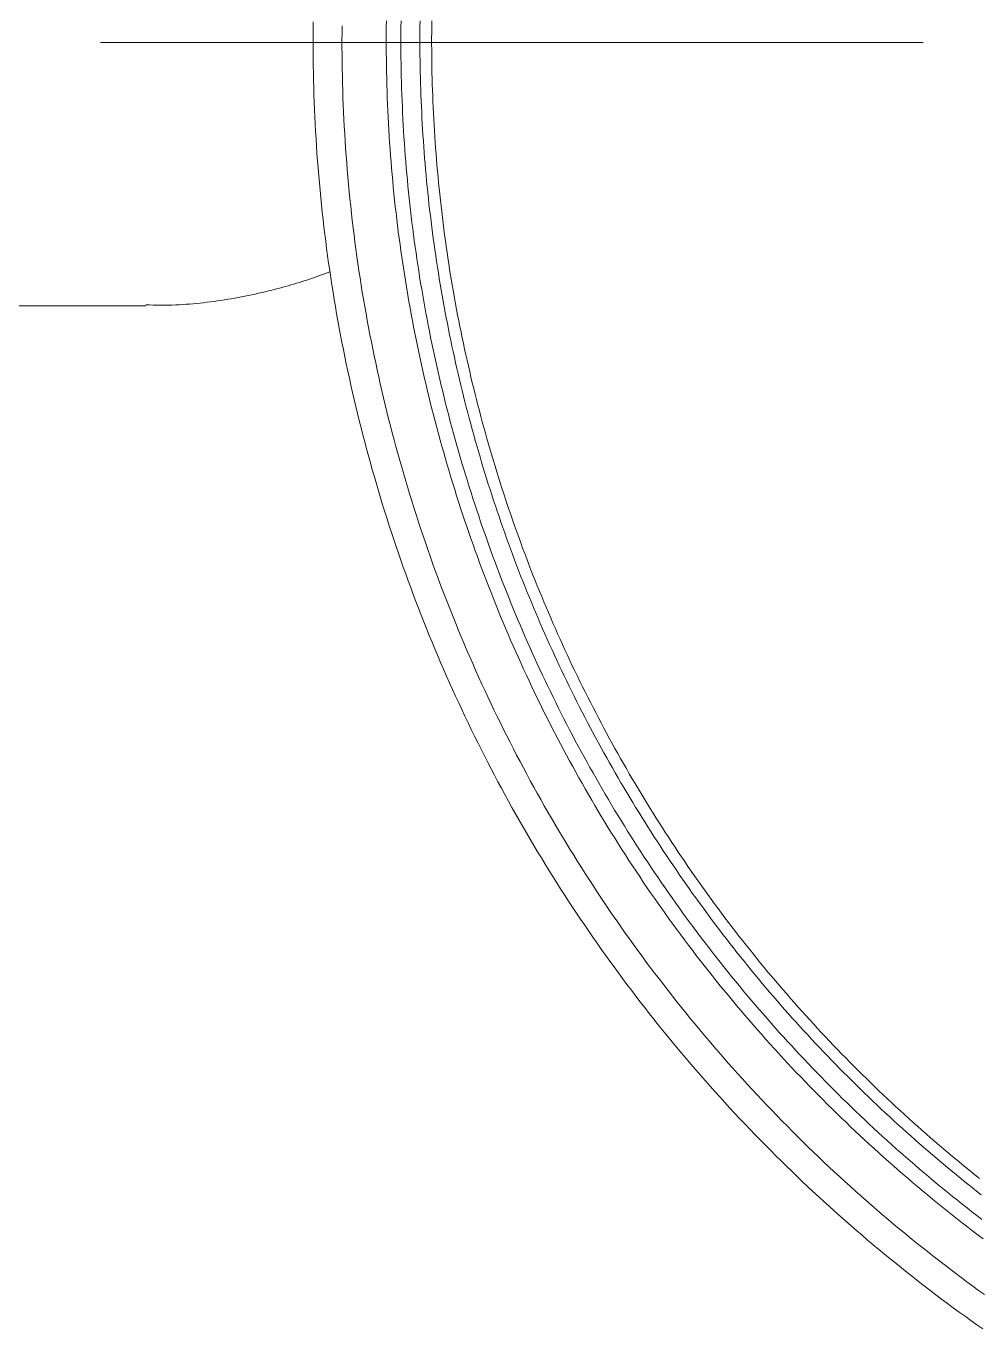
# Model space of a CAD drawing. Header units: millimetres. Extents: x 2029 to 2623, y -1230 to -810.
# Drawn here: x 2179.41 to 2193.89, y -1128.1 to -1108.3 of the extents above; entities that cross this region are included whole.
import ezdxf

# ---------------------------------------------------------------- set-up
doc = ezdxf.new("R2010")
doc.units = ezdxf.units.MM
doc.header["$LTSCALE"] = 10
doc.linetypes.add('CENTER', pattern=[2, 1.25, -0.25, 0.25, -0.25])
for name, color, linetype in [('00_COMPONENTS', 7, 'Continuous'), ('CENTER', 1, 'CENTER'), ('DWG', 7, 'Continuous')]:
    doc.layers.add(name, color=color, linetype=linetype)

msp = doc.modelspace()

# ---------------------------------------------------------------- linework, layer by layer
at = {"layer": '00_COMPONENTS', "lineweight": 5}
msp.add_line((2181.227, -1112.551), (2179.409, -1112.551), dxfattribs=at)
for points in [[(2193.947, -1128.103), (2193.856, -1128.039), (2193.766, -1127.975), (2193.676, -1127.911), (2193.587, -1127.846), (2193.497, -1127.78), (2193.408, -1127.715), (2193.32, -1127.648), (2193.231, -1127.582), (2193.143, -1127.515), (2193.056, -1127.448), (2192.968, -1127.38), (2192.881, -1127.312), (2192.794, -1127.243), (2192.708, -1127.174), (2192.622, -1127.104), (2192.536, -1127.035), (2192.45, -1126.964), (2192.365, -1126.894), (2192.28, -1126.823), (2192.195, -1126.751), (2192.111, -1126.679), (2192.027, -1126.607), (2191.943, -1126.534), (2191.859, -1126.461), (2191.776, -1126.387), (2191.693, -1126.313), (2191.611, -1126.239), (2191.529, -1126.164), (2191.447, -1126.089), (2191.365, -1126.013), (2191.284, -1125.937), (2191.203, -1125.86), (2191.122, -1125.783), (2191.042, -1125.706), (2190.962, -1125.628), (2190.882, -1125.55), (2190.802, -1125.471), (2190.723, -1125.392), (2190.645, -1125.312), (2190.566, -1125.232), (2190.488, -1125.152), (2190.41, -1125.071), (2190.333, -1124.99), (2190.256, -1124.909), (2190.179, -1124.827), (2190.103, -1124.745), (2190.028, -1124.663), (2189.953, -1124.58), (2189.878, -1124.498), (2189.803, -1124.414), (2189.73, -1124.331), (2189.656, -1124.247), (2189.583, -1124.163), (2189.511, -1124.079), (2189.438, -1123.994), (2189.367, -1123.909), (2189.295, -1123.824), (2189.225, -1123.739), (2189.154, -1123.653), (2189.084, -1123.567), (2189.015, -1123.48), (2188.945, -1123.394), (2188.877, -1123.307), (2188.808, -1123.219), (2188.741, -1123.132), (2188.673, -1123.044), (2188.606, -1122.956), (2188.539, -1122.867), (2188.473, -1122.779), (2188.408, -1122.69), (2188.342, -1122.6), (2188.277, -1122.511), (2188.213, -1122.421), (2188.149, -1122.331), (2188.085, -1122.24), (2188.022, -1122.15), (2187.959, -1122.059), (2187.897, -1121.967), (2187.835, -1121.876), (2187.773, -1121.784), (2187.712, -1121.691), (2187.652, -1121.599), (2187.591, -1121.506), (2187.531, -1121.413), (2187.472, -1121.32), (2187.413, -1121.226), (2187.354, -1121.132), (2187.296, -1121.038), (2187.239, -1120.944), (2187.181, -1120.849), (2187.124, -1120.754), (2187.068, -1120.658), (2187.012, -1120.563), (2186.956, -1120.467), (2186.901, -1120.37), (2186.847, -1120.274), (2186.792, -1120.177), (2186.738, -1120.08), (2186.685, -1119.982), (2186.632, -1119.885), (2186.579, -1119.787), (2186.527, -1119.688), (2186.475, -1119.59), (2186.424, -1119.491), (2186.373, -1119.392), (2186.323, -1119.292), (2186.273, -1119.192), (2186.223, -1119.092), (2186.174, -1118.992), (2186.126, -1118.891), (2186.077, -1118.79), (2186.029, -1118.689), (2185.982, -1118.587), (2185.935, -1118.485), (2185.889, -1118.383), (2185.843, -1118.281), (2185.797, -1118.179), (2185.753, -1118.076), (2185.708, -1117.974), (2185.664, -1117.871), (2185.621, -1117.768), (2185.578, -1117.665), (2185.536, -1117.562), (2185.494, -1117.459), (2185.453, -1117.355), (2185.412, -1117.252), (2185.372, -1117.148), (2185.332, -1117.044), (2185.293, -1116.94), (2185.254, -1116.836), (2185.215, -1116.732), (2185.178, -1116.628), (2185.14, -1116.523), (2185.104, -1116.419), (2185.067, -1116.314), (2185.031, -1116.209), (2184.996, -1116.104), (2184.961, -1115.999), (2184.927, -1115.894), (2184.893, -1115.788), (2184.86, -1115.683), (2184.827, -1115.577), (2184.795, -1115.471), (2184.763, -1115.365), (2184.732, -1115.259), (2184.701, -1115.153), (2184.67, -1115.047), (2184.641, -1114.94), (2184.611, -1114.833), (2184.582, -1114.727), (2184.554, -1114.62), (2184.526, -1114.513), (2184.499, -1114.406), (2184.472, -1114.298), (2184.446, -1114.191), (2184.42, -1114.083), (2184.394, -1113.976), (2184.369, -1113.868), (2184.345, -1113.76), (2184.321, -1113.652), (2184.298, -1113.544), (2184.275, -1113.435), (2184.252, -1113.327), (2184.23, -1113.218), (2184.209, -1113.109), (2184.188, -1113), (2184.168, -1112.891), (2184.148, -1112.782), (2184.128, -1112.673), (2184.109, -1112.563), (2184.091, -1112.454), (2184.073, -1112.344), (2184.056, -1112.234), (2184.039, -1112.124), (2184.022, -1112.014), (2184.006, -1111.904), (2183.991, -1111.794), (2183.976, -1111.683), (2183.962, -1111.572), (2183.948, -1111.462), (2183.934, -1111.351), (2183.922, -1111.24), (2183.909, -1111.128), (2183.897, -1111.017), (2183.886, -1110.906), (2183.875, -1110.794), (2183.865, -1110.682), (2183.855, -1110.571), (2183.846, -1110.459), (2183.837, -1110.348), (2183.829, -1110.236), (2183.822, -1110.125), (2183.815, -1110.013), (2183.808, -1109.902), (2183.802, -1109.791), (2183.796, -1109.679), (2183.791, -1109.568), (2183.787, -1109.457), (2183.783, -1109.346), (2183.78, -1109.234), (2183.777, -1109.123), (2183.774, -1109.012), (2183.772, -1108.901), (2183.771, -1108.79), (2183.77, -1108.679), (2183.77, -1108.568), (2183.77, -1108.457), (2183.771, -1108.347), (2183.772, -1108.236)], [(2184.211, -1108.295), (2184.21, -1108.404), (2184.209, -1108.513), (2184.209, -1108.623), (2184.21, -1108.732), (2184.211, -1108.842), (2184.213, -1108.951), (2184.215, -1109.061), (2184.217, -1109.17), (2184.221, -1109.28), (2184.224, -1109.389), (2184.228, -1109.499), (2184.233, -1109.609), (2184.238, -1109.718), (2184.244, -1109.828), (2184.25, -1109.938), (2184.257, -1110.048), (2184.264, -1110.158), (2184.272, -1110.268), (2184.281, -1110.378), (2184.289, -1110.488), (2184.299, -1110.598), (2184.309, -1110.708), (2184.319, -1110.818), (2184.33, -1110.928), (2184.342, -1111.038), (2184.354, -1111.147), (2184.366, -1111.257), (2184.379, -1111.366), (2184.392, -1111.475), (2184.406, -1111.585), (2184.421, -1111.694), (2184.436, -1111.803), (2184.451, -1111.911), (2184.467, -1112.02), (2184.484, -1112.128), (2184.501, -1112.237), (2184.518, -1112.345), (2184.536, -1112.453), (2184.555, -1112.561), (2184.574, -1112.669), (2184.593, -1112.776), (2184.613, -1112.884), (2184.634, -1112.991), (2184.655, -1113.099), (2184.676, -1113.206), (2184.698, -1113.313), (2184.721, -1113.42), (2184.744, -1113.526), (2184.767, -1113.633), (2184.791, -1113.74), (2184.815, -1113.846), (2184.84, -1113.952), (2184.866, -1114.058), (2184.892, -1114.164), (2184.918, -1114.27), (2184.945, -1114.376), (2184.972, -1114.481), (2185, -1114.587), (2185.028, -1114.692), (2185.057, -1114.797), (2185.086, -1114.902), (2185.116, -1115.007), (2185.147, -1115.112), (2185.177, -1115.216), (2185.209, -1115.321), (2185.24, -1115.425), (2185.273, -1115.53), (2185.305, -1115.634), (2185.339, -1115.738), (2185.372, -1115.841), (2185.407, -1115.945), (2185.441, -1116.049), (2185.476, -1116.152), (2185.512, -1116.255), (2185.548, -1116.359), (2185.585, -1116.462), (2185.622, -1116.565), (2185.66, -1116.667), (2185.698, -1116.77), (2185.737, -1116.872), (2185.776, -1116.975), (2185.816, -1117.077), (2185.856, -1117.179), (2185.896, -1117.281), (2185.938, -1117.383), (2185.979, -1117.485), (2186.021, -1117.586), (2186.064, -1117.688), (2186.107, -1117.789), (2186.151, -1117.89), (2186.195, -1117.991), (2186.24, -1118.092), (2186.285, -1118.193), (2186.331, -1118.293), (2186.377, -1118.394), (2186.424, -1118.494), (2186.471, -1118.594), (2186.518, -1118.694), (2186.566, -1118.793), (2186.615, -1118.892), (2186.663, -1118.991), (2186.713, -1119.089), (2186.762, -1119.187), (2186.813, -1119.285), (2186.863, -1119.382), (2186.914, -1119.48), (2186.965, -1119.577), (2187.017, -1119.673), (2187.07, -1119.77), (2187.122, -1119.866), (2187.175, -1119.962), (2187.229, -1120.057), (2187.283, -1120.152), (2187.337, -1120.247), (2187.392, -1120.342), (2187.447, -1120.436), (2187.503, -1120.53), (2187.559, -1120.624), (2187.615, -1120.717), (2187.672, -1120.811), (2187.73, -1120.903), (2187.788, -1120.996), (2187.846, -1121.088), (2187.904, -1121.18), (2187.963, -1121.272), (2188.023, -1121.364), (2188.083, -1121.455), (2188.143, -1121.546), (2188.204, -1121.636), (2188.265, -1121.727), (2188.326, -1121.817), (2188.388, -1121.906), (2188.45, -1121.996), (2188.513, -1122.085), (2188.576, -1122.174), (2188.64, -1122.262), (2188.704, -1122.351), (2188.769, -1122.439), (2188.833, -1122.526), (2188.899, -1122.614), (2188.964, -1122.701), (2189.031, -1122.788), (2189.097, -1122.874), (2189.164, -1122.961), (2189.231, -1123.047), (2189.299, -1123.132), (2189.368, -1123.218), (2189.436, -1123.303), (2189.505, -1123.388), (2189.575, -1123.472), (2189.645, -1123.557), (2189.715, -1123.641), (2189.786, -1123.724), (2189.857, -1123.808), (2189.929, -1123.891), (2190.001, -1123.974), (2190.073, -1124.056), (2190.146, -1124.138), (2190.22, -1124.22), (2190.293, -1124.302), (2190.367, -1124.383), (2190.442, -1124.464), (2190.517, -1124.545), (2190.593, -1124.625), (2190.669, -1124.706), (2190.745, -1124.785), (2190.822, -1124.865), (2190.899, -1124.944), (2190.976, -1125.023), (2191.054, -1125.101), (2191.132, -1125.179), (2191.211, -1125.257), (2191.289, -1125.334), (2191.368, -1125.41), (2191.448, -1125.486), (2191.527, -1125.562), (2191.607, -1125.638), (2191.688, -1125.713), (2191.768, -1125.787), (2191.849, -1125.861), (2191.93, -1125.935), (2192.012, -1126.008), (2192.093, -1126.081), (2192.175, -1126.153), (2192.258, -1126.225), (2192.341, -1126.297), (2192.424, -1126.368), (2192.507, -1126.439), (2192.59, -1126.509), (2192.674, -1126.579), (2192.759, -1126.649), (2192.843, -1126.718), (2192.928, -1126.787), (2193.013, -1126.855), (2193.098, -1126.923), (2193.184, -1126.991), (2193.27, -1127.058), (2193.356, -1127.124), (2193.443, -1127.191), (2193.53, -1127.257), (2193.617, -1127.322), (2193.705, -1127.387), (2193.792, -1127.452), (2193.881, -1127.516), (2193.969, -1127.58)], [(2193.952, -1126.734), (2193.873, -1126.675), (2193.795, -1126.615), (2193.717, -1126.555), (2193.639, -1126.495), (2193.562, -1126.435), (2193.485, -1126.374), (2193.408, -1126.313), (2193.332, -1126.251), (2193.256, -1126.19), (2193.18, -1126.128), (2193.104, -1126.065), (2193.029, -1126.003), (2192.954, -1125.94), (2192.879, -1125.877), (2192.805, -1125.813), (2192.731, -1125.749), (2192.657, -1125.685), (2192.584, -1125.621), (2192.511, -1125.556), (2192.438, -1125.492), (2192.366, -1125.426), (2192.293, -1125.361), (2192.221, -1125.295), (2192.15, -1125.229), (2192.079, -1125.163), (2192.008, -1125.096), (2191.937, -1125.029), (2191.867, -1124.962), (2191.796, -1124.894), (2191.727, -1124.826), (2191.657, -1124.758), (2191.588, -1124.69), (2191.519, -1124.621), (2191.45, -1124.552), (2191.382, -1124.483), (2191.314, -1124.413), (2191.246, -1124.344), (2191.179, -1124.273), (2191.112, -1124.203), (2191.045, -1124.132), (2190.979, -1124.061), (2190.913, -1123.99), (2190.847, -1123.918), (2190.781, -1123.847), (2190.716, -1123.774), (2190.651, -1123.702), (2190.586, -1123.629), (2190.522, -1123.556), (2190.458, -1123.483), (2190.394, -1123.409), (2190.33, -1123.335), (2190.267, -1123.261), (2190.204, -1123.187), (2190.142, -1123.112), (2190.08, -1123.037), (2190.018, -1122.961), (2189.956, -1122.886), (2189.895, -1122.81), (2189.834, -1122.733), (2189.773, -1122.657), (2189.712, -1122.58), (2189.652, -1122.503), (2189.592, -1122.425), (2189.533, -1122.348), (2189.474, -1122.27), (2189.415, -1122.191), (2189.356, -1122.113), (2189.298, -1122.034), (2189.24, -1121.955), (2189.182, -1121.875), (2189.125, -1121.795), (2189.068, -1121.715), (2189.011, -1121.635), (2188.955, -1121.554), (2188.899, -1121.473), (2188.843, -1121.392), (2188.787, -1121.31), (2188.732, -1121.228), (2188.678, -1121.146), (2188.623, -1121.064), (2188.569, -1120.982), (2188.516, -1120.899), (2188.463, -1120.817), (2188.41, -1120.734), (2188.358, -1120.651), (2188.306, -1120.567), (2188.254, -1120.484), (2188.203, -1120.4), (2188.153, -1120.317), (2188.102, -1120.233), (2188.052, -1120.148), (2188.003, -1120.064), (2187.954, -1119.98), (2187.905, -1119.895), (2187.856, -1119.81), (2187.808, -1119.725), (2187.761, -1119.64), (2187.714, -1119.555), (2187.667, -1119.469), (2187.62, -1119.383), (2187.574, -1119.297), (2187.529, -1119.211), (2187.483, -1119.125), (2187.438, -1119.039), (2187.394, -1118.952), (2187.35, -1118.865), (2187.306, -1118.778), (2187.262, -1118.691), (2187.219, -1118.604), (2187.177, -1118.516), (2187.134, -1118.429), (2187.093, -1118.341), (2187.051, -1118.253), (2187.01, -1118.165), (2186.969, -1118.076), (2186.929, -1117.988), (2186.889, -1117.899), (2186.849, -1117.81), (2186.81, -1117.721), (2186.771, -1117.632), (2186.733, -1117.543), (2186.695, -1117.453), (2186.657, -1117.364), (2186.619, -1117.274), (2186.582, -1117.184), (2186.546, -1117.093), (2186.51, -1117.003), (2186.474, -1116.912), (2186.438, -1116.822), (2186.403, -1116.731), (2186.368, -1116.64), (2186.334, -1116.548), (2186.3, -1116.457), (2186.267, -1116.365), (2186.233, -1116.274), (2186.2, -1116.182), (2186.168, -1116.09), (2186.136, -1115.997), (2186.104, -1115.905), (2186.073, -1115.812), (2186.042, -1115.719), (2186.011, -1115.626), (2185.981, -1115.533), (2185.951, -1115.44), (2185.922, -1115.346), (2185.893, -1115.253), (2185.864, -1115.159), (2185.836, -1115.065), (2185.808, -1114.971), (2185.781, -1114.876), (2185.754, -1114.782), (2185.727, -1114.687), (2185.7, -1114.592), (2185.674, -1114.497), (2185.649, -1114.402), (2185.624, -1114.306), (2185.599, -1114.211), (2185.575, -1114.116), (2185.551, -1114.02), (2185.527, -1113.925), (2185.504, -1113.829), (2185.482, -1113.733), (2185.459, -1113.638), (2185.438, -1113.542), (2185.416, -1113.447), (2185.395, -1113.351), (2185.375, -1113.255), (2185.355, -1113.159), (2185.335, -1113.063), (2185.316, -1112.967), (2185.297, -1112.872), (2185.279, -1112.776), (2185.261, -1112.68), (2185.243, -1112.584), (2185.226, -1112.487), (2185.21, -1112.391), (2185.193, -1112.295), (2185.178, -1112.199), (2185.162, -1112.103), (2185.147, -1112.006), (2185.132, -1111.91), (2185.118, -1111.814), (2185.104, -1111.717), (2185.091, -1111.621), (2185.078, -1111.524), (2185.065, -1111.428), (2185.053, -1111.331), (2185.042, -1111.235), (2185.03, -1111.138), (2185.019, -1111.042), (2185.009, -1110.945), (2184.999, -1110.848), (2184.989, -1110.751), (2184.98, -1110.655), (2184.971, -1110.558), (2184.963, -1110.461), (2184.955, -1110.364), (2184.947, -1110.267), (2184.94, -1110.17), (2184.933, -1110.073), (2184.927, -1109.976), (2184.921, -1109.879), (2184.915, -1109.781), (2184.91, -1109.684), (2184.905, -1109.587), (2184.901, -1109.49), (2184.897, -1109.392), (2184.894, -1109.295), (2184.891, -1109.198), (2184.888, -1109.1), (2184.886, -1109.003), (2184.884, -1108.905), (2184.883, -1108.808), (2184.882, -1108.71), (2184.881, -1108.612), (2184.881, -1108.515), (2184.881, -1108.417), (2184.882, -1108.319), (2184.883, -1108.222)], [(2185.106, -1108.223), (2185.105, -1108.316), (2185.104, -1108.41), (2185.104, -1108.503), (2185.104, -1108.596), (2185.104, -1108.69), (2185.105, -1108.783), (2185.106, -1108.876), (2185.108, -1108.969), (2185.11, -1109.062), (2185.112, -1109.155), (2185.115, -1109.248), (2185.118, -1109.341), (2185.122, -1109.434), (2185.126, -1109.527), (2185.13, -1109.62), (2185.135, -1109.713), (2185.14, -1109.806), (2185.145, -1109.898), (2185.151, -1109.991), (2185.157, -1110.084), (2185.164, -1110.176), (2185.171, -1110.269), (2185.178, -1110.362), (2185.186, -1110.454), (2185.194, -1110.547), (2185.202, -1110.639), (2185.211, -1110.732), (2185.22, -1110.824), (2185.23, -1110.917), (2185.24, -1111.009), (2185.25, -1111.101), (2185.261, -1111.194), (2185.272, -1111.286), (2185.284, -1111.378), (2185.296, -1111.47), (2185.308, -1111.562), (2185.32, -1111.654), (2185.334, -1111.746), (2185.347, -1111.838), (2185.361, -1111.93), (2185.375, -1112.022), (2185.389, -1112.114), (2185.404, -1112.206), (2185.42, -1112.298), (2185.435, -1112.39), (2185.452, -1112.482), (2185.468, -1112.573), (2185.485, -1112.665), (2185.502, -1112.757), (2185.52, -1112.848), (2185.538, -1112.94), (2185.556, -1113.032), (2185.575, -1113.123), (2185.594, -1113.215), (2185.614, -1113.306), (2185.634, -1113.398), (2185.654, -1113.489), (2185.675, -1113.58), (2185.696, -1113.672), (2185.717, -1113.763), (2185.739, -1113.854), (2185.762, -1113.945), (2185.784, -1114.036), (2185.808, -1114.128), (2185.831, -1114.219), (2185.855, -1114.31), (2185.879, -1114.401), (2185.904, -1114.492), (2185.929, -1114.582), (2185.954, -1114.673), (2185.98, -1114.763), (2186.006, -1114.853), (2186.032, -1114.944), (2186.059, -1115.033), (2186.086, -1115.123), (2186.114, -1115.213), (2186.142, -1115.302), (2186.17, -1115.391), (2186.198, -1115.481), (2186.227, -1115.569), (2186.256, -1115.658), (2186.286, -1115.747), (2186.316, -1115.835), (2186.346, -1115.924), (2186.377, -1116.012), (2186.408, -1116.1), (2186.439, -1116.188), (2186.471, -1116.275), (2186.503, -1116.363), (2186.535, -1116.45), (2186.568, -1116.537), (2186.601, -1116.624), (2186.634, -1116.711), (2186.668, -1116.798), (2186.702, -1116.885), (2186.737, -1116.971), (2186.771, -1117.057), (2186.807, -1117.143), (2186.842, -1117.229), (2186.878, -1117.315), (2186.914, -1117.4), (2186.951, -1117.486), (2186.988, -1117.571), (2187.025, -1117.656), (2187.062, -1117.741), (2187.1, -1117.826), (2187.138, -1117.911), (2187.177, -1117.995), (2187.216, -1118.08), (2187.255, -1118.164), (2187.295, -1118.248), (2187.335, -1118.332), (2187.375, -1118.415), (2187.416, -1118.499), (2187.457, -1118.582), (2187.498, -1118.666), (2187.54, -1118.749), (2187.582, -1118.832), (2187.625, -1118.914), (2187.668, -1118.997), (2187.711, -1119.079), (2187.754, -1119.162), (2187.798, -1119.244), (2187.842, -1119.326), (2187.887, -1119.407), (2187.932, -1119.489), (2187.977, -1119.57), (2188.023, -1119.652), (2188.069, -1119.733), (2188.115, -1119.814), (2188.162, -1119.895), (2188.209, -1119.975), (2188.256, -1120.056), (2188.304, -1120.136), (2188.352, -1120.216), (2188.401, -1120.296), (2188.45, -1120.376), (2188.499, -1120.456), (2188.548, -1120.535), (2188.598, -1120.614), (2188.649, -1120.694), (2188.699, -1120.773), (2188.75, -1120.851), (2188.802, -1120.93), (2188.854, -1121.009), (2188.906, -1121.087), (2188.958, -1121.165), (2189.011, -1121.243), (2189.064, -1121.321), (2189.118, -1121.398), (2189.171, -1121.475), (2189.226, -1121.552), (2189.28, -1121.629), (2189.335, -1121.705), (2189.389, -1121.781), (2189.445, -1121.857), (2189.5, -1121.933), (2189.556, -1122.008), (2189.612, -1122.083), (2189.668, -1122.158), (2189.725, -1122.232), (2189.782, -1122.306), (2189.839, -1122.38), (2189.896, -1122.454), (2189.954, -1122.527), (2190.012, -1122.6), (2190.071, -1122.673), (2190.129, -1122.746), (2190.188, -1122.818), (2190.247, -1122.89), (2190.307, -1122.962), (2190.366, -1123.033), (2190.426, -1123.104), (2190.487, -1123.175), (2190.547, -1123.246), (2190.608, -1123.316), (2190.669, -1123.386), (2190.73, -1123.456), (2190.792, -1123.526), (2190.854, -1123.595), (2190.916, -1123.664), (2190.979, -1123.733), (2191.042, -1123.801), (2191.105, -1123.87), (2191.168, -1123.938), (2191.232, -1124.005), (2191.295, -1124.073), (2191.36, -1124.14), (2191.424, -1124.207), (2191.489, -1124.273), (2191.554, -1124.34), (2191.619, -1124.406), (2191.685, -1124.472), (2191.75, -1124.537), (2191.816, -1124.603), (2191.883, -1124.668), (2191.949, -1124.732), (2192.016, -1124.797), (2192.084, -1124.861), (2192.151, -1124.925), (2192.219, -1124.989), (2192.287, -1125.052), (2192.355, -1125.115), (2192.424, -1125.178), (2192.493, -1125.241), (2192.562, -1125.303), (2192.631, -1125.365), (2192.701, -1125.427), (2192.771, -1125.489), (2192.841, -1125.55), (2192.912, -1125.611), (2192.982, -1125.672), (2193.054, -1125.732), (2193.125, -1125.792), (2193.197, -1125.852), (2193.269, -1125.912), (2193.341, -1125.971), (2193.413, -1126.031), (2193.486, -1126.089), (2193.559, -1126.148), (2193.632, -1126.206), (2193.706, -1126.264), (2193.78, -1126.322), (2193.854, -1126.38), (2193.929, -1126.437)], [(2193.92, -1126.063), (2193.852, -1126.009), (2193.784, -1125.955), (2193.716, -1125.901), (2193.648, -1125.846), (2193.58, -1125.791), (2193.513, -1125.736), (2193.446, -1125.681), (2193.379, -1125.625), (2193.312, -1125.569), (2193.246, -1125.513), (2193.179, -1125.456), (2193.113, -1125.399), (2193.047, -1125.342), (2192.981, -1125.285), (2192.916, -1125.227), (2192.85, -1125.169), (2192.785, -1125.111), (2192.72, -1125.053), (2192.655, -1124.994), (2192.59, -1124.935), (2192.526, -1124.875), (2192.462, -1124.816), (2192.398, -1124.756), (2192.334, -1124.696), (2192.27, -1124.635), (2192.207, -1124.574), (2192.143, -1124.513), (2192.08, -1124.452), (2192.018, -1124.39), (2191.955, -1124.329), (2191.893, -1124.267), (2191.831, -1124.204), (2191.769, -1124.142), (2191.708, -1124.079), (2191.646, -1124.017), (2191.586, -1123.954), (2191.525, -1123.89), (2191.465, -1123.827), (2191.405, -1123.763), (2191.345, -1123.699), (2191.285, -1123.635), (2191.226, -1123.571), (2191.167, -1123.507), (2191.109, -1123.442), (2191.05, -1123.377), (2190.992, -1123.312), (2190.935, -1123.247), (2190.877, -1123.181), (2190.82, -1123.116), (2190.763, -1123.05), (2190.707, -1122.984), (2190.65, -1122.917), (2190.594, -1122.851), (2190.538, -1122.784), (2190.483, -1122.717), (2190.428, -1122.65), (2190.373, -1122.583), (2190.318, -1122.515), (2190.264, -1122.448), (2190.21, -1122.38), (2190.156, -1122.311), (2190.103, -1122.243), (2190.049, -1122.175), (2189.996, -1122.106), (2189.944, -1122.037), (2189.891, -1121.968), (2189.839, -1121.898), (2189.787, -1121.829), (2189.736, -1121.759), (2189.685, -1121.689), (2189.634, -1121.619), (2189.583, -1121.549), (2189.532, -1121.478), (2189.482, -1121.407), (2189.432, -1121.336), (2189.383, -1121.265), (2189.333, -1121.194), (2189.284, -1121.122), (2189.236, -1121.051), (2189.187, -1120.979), (2189.139, -1120.906), (2189.091, -1120.834), (2189.043, -1120.762), (2188.996, -1120.689), (2188.949, -1120.616), (2188.902, -1120.543), (2188.855, -1120.469), (2188.809, -1120.396), (2188.763, -1120.322), (2188.717, -1120.248), (2188.671, -1120.174), (2188.626, -1120.1), (2188.581, -1120.025), (2188.536, -1119.951), (2188.492, -1119.876), (2188.448, -1119.801), (2188.404, -1119.725), (2188.36, -1119.65), (2188.317, -1119.574), (2188.274, -1119.498), (2188.231, -1119.422), (2188.189, -1119.346), (2188.147, -1119.269), (2188.105, -1119.193), (2188.063, -1119.116), (2188.022, -1119.038), (2187.981, -1118.961), (2187.94, -1118.884), (2187.899, -1118.806), (2187.859, -1118.728), (2187.819, -1118.65), (2187.779, -1118.572), (2187.74, -1118.493), (2187.701, -1118.414), (2187.662, -1118.335), (2187.624, -1118.256), (2187.585, -1118.177), (2187.548, -1118.098), (2187.51, -1118.019), (2187.473, -1117.939), (2187.436, -1117.86), (2187.4, -1117.78), (2187.363, -1117.7), (2187.328, -1117.62), (2187.292, -1117.54), (2187.257, -1117.46), (2187.222, -1117.38), (2187.188, -1117.3), (2187.153, -1117.22), (2187.12, -1117.139), (2187.086, -1117.059), (2187.053, -1116.978), (2187.02, -1116.897), (2186.987, -1116.816), (2186.955, -1116.735), (2186.923, -1116.654), (2186.892, -1116.573), (2186.861, -1116.492), (2186.83, -1116.411), (2186.799, -1116.329), (2186.769, -1116.248), (2186.739, -1116.166), (2186.71, -1116.085), (2186.681, -1116.003), (2186.652, -1115.921), (2186.623, -1115.839), (2186.595, -1115.757), (2186.567, -1115.674), (2186.539, -1115.592), (2186.512, -1115.51), (2186.485, -1115.427), (2186.459, -1115.345), (2186.432, -1115.262), (2186.406, -1115.179), (2186.381, -1115.096), (2186.356, -1115.013), (2186.331, -1114.93), (2186.306, -1114.847), (2186.282, -1114.764), (2186.258, -1114.681), (2186.234, -1114.597), (2186.21, -1114.514), (2186.187, -1114.43), (2186.165, -1114.346), (2186.142, -1114.262), (2186.12, -1114.178), (2186.098, -1114.094), (2186.077, -1114.01), (2186.056, -1113.926), (2186.035, -1113.842), (2186.014, -1113.757), (2185.994, -1113.673), (2185.974, -1113.588), (2185.955, -1113.504), (2185.936, -1113.419), (2185.917, -1113.334), (2185.898, -1113.249), (2185.88, -1113.164), (2185.862, -1113.079), (2185.845, -1112.994), (2185.827, -1112.908), (2185.81, -1112.823), (2185.794, -1112.737), (2185.778, -1112.652), (2185.762, -1112.566), (2185.746, -1112.48), (2185.731, -1112.394), (2185.716, -1112.308), (2185.701, -1112.222), (2185.687, -1112.136), (2185.673, -1112.049), (2185.659, -1111.963), (2185.646, -1111.876), (2185.633, -1111.79), (2185.62, -1111.703), (2185.608, -1111.616), (2185.596, -1111.529), (2185.584, -1111.442), (2185.573, -1111.355), (2185.562, -1111.268), (2185.552, -1111.18), (2185.541, -1111.093), (2185.531, -1111.006), (2185.522, -1110.918), (2185.513, -1110.831), (2185.504, -1110.744), (2185.495, -1110.657), (2185.487, -1110.569), (2185.479, -1110.482), (2185.472, -1110.395), (2185.465, -1110.308), (2185.458, -1110.221), (2185.451, -1110.134), (2185.445, -1110.047), (2185.439, -1109.959), (2185.434, -1109.872), (2185.429, -1109.785), (2185.424, -1109.698), (2185.42, -1109.611), (2185.416, -1109.524), (2185.412, -1109.437), (2185.408, -1109.35), (2185.405, -1109.263), (2185.403, -1109.176), (2185.4, -1109.089), (2185.398, -1109.002), (2185.397, -1108.915), (2185.395, -1108.829), (2185.394, -1108.742), (2185.394, -1108.655), (2185.393, -1108.568), (2185.393, -1108.481), (2185.394, -1108.394), (2185.394, -1108.307), (2185.395, -1108.221)], [(2185.573, -1108.221), (2185.572, -1108.309), (2185.572, -1108.397), (2185.571, -1108.484), (2185.571, -1108.572), (2185.572, -1108.66), (2185.572, -1108.747), (2185.573, -1108.835), (2185.575, -1108.923), (2185.576, -1109.01), (2185.579, -1109.098), (2185.581, -1109.186), (2185.584, -1109.274), (2185.587, -1109.361), (2185.59, -1109.449), (2185.594, -1109.537), (2185.598, -1109.625), (2185.603, -1109.713), (2185.608, -1109.801), (2185.613, -1109.889), (2185.619, -1109.977), (2185.625, -1110.065), (2185.631, -1110.152), (2185.638, -1110.24), (2185.645, -1110.328), (2185.652, -1110.416), (2185.66, -1110.504), (2185.668, -1110.592), (2185.676, -1110.681), (2185.685, -1110.769), (2185.694, -1110.857), (2185.704, -1110.945), (2185.714, -1111.033), (2185.724, -1111.121), (2185.734, -1111.209), (2185.745, -1111.297), (2185.757, -1111.385), (2185.768, -1111.473), (2185.78, -1111.561), (2185.792, -1111.649), (2185.805, -1111.736), (2185.818, -1111.824), (2185.831, -1111.911), (2185.845, -1111.998), (2185.859, -1112.086), (2185.873, -1112.173), (2185.888, -1112.26), (2185.903, -1112.347), (2185.918, -1112.433), (2185.934, -1112.52), (2185.95, -1112.607), (2185.966, -1112.693), (2185.983, -1112.779), (2186, -1112.866), (2186.018, -1112.952), (2186.035, -1113.038), (2186.053, -1113.124), (2186.072, -1113.21), (2186.091, -1113.296), (2186.11, -1113.381), (2186.129, -1113.467), (2186.149, -1113.552), (2186.169, -1113.638), (2186.189, -1113.723), (2186.21, -1113.808), (2186.231, -1113.893), (2186.252, -1113.978), (2186.274, -1114.063), (2186.296, -1114.148), (2186.318, -1114.233), (2186.341, -1114.317), (2186.364, -1114.402), (2186.388, -1114.486), (2186.411, -1114.57), (2186.435, -1114.655), (2186.46, -1114.739), (2186.484, -1114.823), (2186.509, -1114.907), (2186.535, -1114.99), (2186.56, -1115.074), (2186.586, -1115.158), (2186.613, -1115.241), (2186.639, -1115.325), (2186.666, -1115.408), (2186.693, -1115.491), (2186.721, -1115.574), (2186.749, -1115.658), (2186.777, -1115.74), (2186.806, -1115.823), (2186.835, -1115.906), (2186.864, -1115.989), (2186.894, -1116.071), (2186.924, -1116.154), (2186.954, -1116.236), (2186.985, -1116.318), (2187.016, -1116.4), (2187.048, -1116.482), (2187.079, -1116.564), (2187.111, -1116.646), (2187.144, -1116.728), (2187.176, -1116.809), (2187.21, -1116.891), (2187.243, -1116.972), (2187.277, -1117.054), (2187.311, -1117.135), (2187.345, -1117.216), (2187.38, -1117.297), (2187.415, -1117.378), (2187.451, -1117.459), (2187.486, -1117.539), (2187.522, -1117.62), (2187.559, -1117.701), (2187.596, -1117.781), (2187.633, -1117.861), (2187.67, -1117.941), (2187.708, -1118.022), (2187.747, -1118.102), (2187.785, -1118.181), (2187.824, -1118.261), (2187.863, -1118.341), (2187.903, -1118.42), (2187.942, -1118.5), (2187.983, -1118.579), (2188.023, -1118.658), (2188.064, -1118.736), (2188.105, -1118.815), (2188.146, -1118.893), (2188.187, -1118.971), (2188.229, -1119.049), (2188.271, -1119.126), (2188.314, -1119.204), (2188.356, -1119.281), (2188.399, -1119.358), (2188.443, -1119.435), (2188.486, -1119.511), (2188.53, -1119.587), (2188.574, -1119.664), (2188.618, -1119.74), (2188.663, -1119.815), (2188.708, -1119.891), (2188.753, -1119.966), (2188.799, -1120.041), (2188.845, -1120.116), (2188.891, -1120.191), (2188.937, -1120.265), (2188.984, -1120.34), (2189.031, -1120.414), (2189.078, -1120.488), (2189.125, -1120.562), (2189.173, -1120.635), (2189.221, -1120.708), (2189.269, -1120.781), (2189.318, -1120.854), (2189.367, -1120.927), (2189.416, -1120.999), (2189.465, -1121.072), (2189.515, -1121.144), (2189.565, -1121.216), (2189.616, -1121.287), (2189.666, -1121.359), (2189.717, -1121.43), (2189.768, -1121.501), (2189.82, -1121.572), (2189.871, -1121.643), (2189.923, -1121.713), (2189.976, -1121.783), (2190.028, -1121.853), (2190.081, -1121.923), (2190.134, -1121.993), (2190.187, -1122.062), (2190.241, -1122.131), (2190.295, -1122.2), (2190.349, -1122.269), (2190.404, -1122.338), (2190.459, -1122.406), (2190.514, -1122.474), (2190.569, -1122.542), (2190.625, -1122.61), (2190.681, -1122.678), (2190.738, -1122.745), (2190.794, -1122.812), (2190.851, -1122.879), (2190.908, -1122.946), (2190.966, -1123.012), (2191.023, -1123.078), (2191.082, -1123.144), (2191.14, -1123.21), (2191.199, -1123.276), (2191.258, -1123.341), (2191.317, -1123.407), (2191.376, -1123.472), (2191.436, -1123.536), (2191.496, -1123.601), (2191.557, -1123.665), (2191.617, -1123.729), (2191.678, -1123.793), (2191.74, -1123.857), (2191.801, -1123.921), (2191.863, -1123.984), (2191.925, -1124.047), (2191.988, -1124.11), (2192.05, -1124.173), (2192.113, -1124.235), (2192.177, -1124.297), (2192.24, -1124.359), (2192.304, -1124.421), (2192.368, -1124.483), (2192.432, -1124.544), (2192.497, -1124.605), (2192.561, -1124.665), (2192.626, -1124.725), (2192.691, -1124.785), (2192.756, -1124.845), (2192.822, -1124.905), (2192.887, -1124.964), (2192.953, -1125.023), (2193.019, -1125.081), (2193.085, -1125.139), (2193.152, -1125.197), (2193.218, -1125.255), (2193.285, -1125.312), (2193.352, -1125.37), (2193.419, -1125.426), (2193.486, -1125.483), (2193.554, -1125.539), (2193.622, -1125.595), (2193.69, -1125.651), (2193.758, -1125.706), (2193.826, -1125.761), (2193.895, -1125.816)]]:
    msp.add_lwpolyline(points, dxfattribs=at)
msp.add_open_spline([(2184.025, -1112.036), (2183.804, -1112.12), (2183.313, -1112.284), (2182.529, -1112.457), (2181.815, -1112.546), (2181.379, -1112.544), (2181.227, -1112.537)], degree=3, knots=[0.2291901, 0.2291901, 0.2291901, 0.2291901, 0.4235846, 0.6503881, 0.8783736, 1, 1, 1, 1], dxfattribs=at)
at = {"layer": 'CENTER', "lineweight": 5}
msp.add_line((2180.54, -1108.551), (2236.278, -1108.551), dxfattribs=at)
at = {"layer": 'DWG', "lineweight": 5}
msp.add_line((2139.909, -1112.551), (2179.409, -1112.551), dxfattribs=at)

doc.saveas('drawing.dxf')
